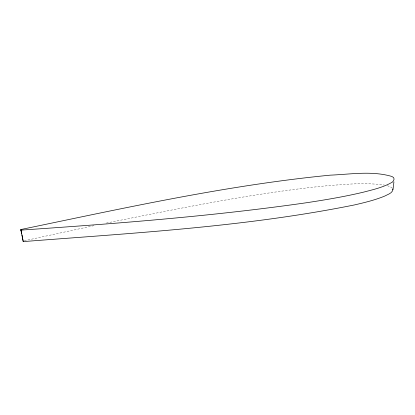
<?xml version="1.0" encoding="UTF-8"?>
<svg xmlns="http://www.w3.org/2000/svg" width="415" height="415" viewBox="0 0 415 415"><rect width="100%" height="100%" fill="white"/><g stroke="black" fill="none" stroke-linecap="round" stroke-linejoin="round"><path stroke-width="0.31" stroke-dasharray="2.08 1.56" d="M24.329 240.757L94.21 225.604M106.292 223.083C178.092 208.683 250.006 193.681 322.932 186.128C343.309 184.478 363.981 182.232 384.352 185.059M387.252 185.697L390.23 186.74L392.159 188"/><path stroke-width="0.62" d="M20.75 230.128C116.179 223.612 211.681 216.324 306.405 202.753C325.656 199.828 344.896 196.617 363.846 192.067C372.935 189.697 382.272 187.564 390.603 183.093C393.659 182.185 395.988 177.734 391.864 176.463C371.98 170.596 350.623 174.326 330.267 175.151C225.931 185.349 123.322 208.299 20.817 229.531L23.235 241.603C133.91 232.955 245.452 226.917 354.488 204.927C364.744 202.536 375.067 200.082 384.824 196.03C387.626 194.407 393.332 192.996 392.798 188.877M23.235 241.603L21.99 234.957M392.969 189.863L393.928 181.9M20.817 229.531L21.725 233.749"/></g></svg>
